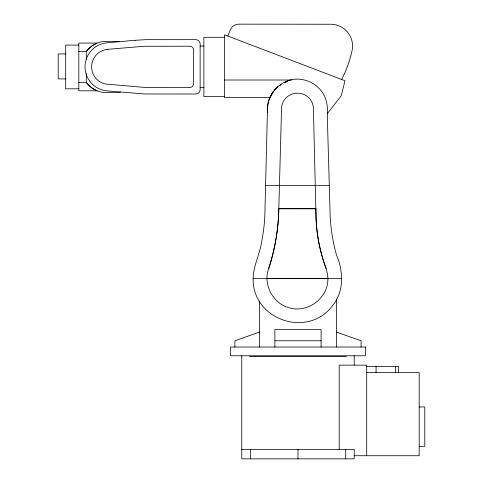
<?xml version="1.0" encoding="UTF-8"?>
<svg xmlns="http://www.w3.org/2000/svg" width="483" height="483" viewBox="0 0 483 483"><rect width="100%" height="100%" fill="white"/><g stroke="black" fill="none" stroke-linecap="round" stroke-linejoin="round"><path stroke-width="0.72" d="M267.021 278.456L327.879 278.359C328.555 297.667 308.069 313.352 289.601 307.882C272.81 303.946 262.661 283.962 268.765 268.3A207.213 206.646 0 0 0 278.667 213.691L281.595 107.069A16.024 16.024 0 0 1 313.37 107.069L315.954 213.709A163.284 162.837 0 0 0 326.049 268.355L327.619 274.392L327.879 278.456M268.765 268.3L268.765 268.397A207.213 206.646 0 0 0 278.824 208.722L315.979 208.728A163.284 162.837 0 0 0 326.049 268.445L326.049 268.355M253.134 278.456C253.358 265.559 260.005 253.986 261.744 241.313C263.857 230.506 264.95 219.499 265.004 208.487L267.497 109.164C267.039 91.679 284.125 76.694 301.398 79.435C309.198 80.492 316.462 84.682 321.273 90.907C328.386 99.613 327.8 111.422 327.468 121.957L329.967 208.487C330.034 224.221 332.25 239.936 336.524 255.078C343.401 271.277 344.319 291.104 332.672 305.455C308.196 338.945 252.162 319.921 253.134 278.456L341.837 278.456M227.891 36.08L230.168 30.109A9.262 9.262 0 0 1 238.831 24.15L329.448 24.253A22.055 22.055 0 0 1 352.566 47.992A111.694 111.694 0 0 1 341.602 79.453M327.214 113.765L341.24 95.737L344.989 80.746L224.504 34.788L224.504 97.572L270.015 97.572L273.523 91.516M274.314 90.508L277.858 86.825A29.36 29.36 0 0 0 274.272 90.472M86.312 59.536L86.312 51.331L91.818 45.957L97.186 43.065L78.814 43.065L78.814 90.828L97.186 90.828L91.818 87.936L86.312 82.563L86.312 73.639M259.57 332.038L234.895 340.781L234.895 347.029M120.49 92.024L117.544 92.561L106.302 92.561A24.989 24.989 0 0 1 86.312 82.563L78.814 82.563M224.504 37.288L203.886 37.288L203.886 96.63L224.504 96.63M78.814 45.082L65.694 45.082L65.694 88.812L78.814 88.812M200.137 46.036L203.886 46.036M78.814 51.367L86.312 51.367M65.694 53.933L58.202 53.933L58.202 78.922L65.694 78.922M224.504 80.003L291.617 80.003M200.137 87.634L203.886 87.634M265.584 185.381L329.303 185.381M278.824 208.722L315.979 208.728M274.875 340.781L321.104 340.781M249.548 356.4L346.432 356.4M366.706 366.398L398.566 366.398L398.566 372.641M366.706 372.641L419.178 372.641L419.178 455.729L354.214 455.729M419.178 406.958L424.799 406.958L424.799 446.316L419.178 446.316M241.766 449.48L354.214 449.48L354.214 458.85L241.766 458.85L241.766 355.778M119.754 41.737L117.544 41.333L106.302 41.333A24.989 24.989 0 0 0 86.312 51.331M336.41 332.038L361.085 340.781L361.085 347.029M395.438 366.398L395.438 372.641M376.076 366.398L376.076 372.641M366.706 455.729L366.706 365.148L339.193 365.148L339.193 449.48M354.214 355.778L354.214 365.148M345.713 449.48L345.713 458.85M336.41 299.496L336.41 347.029M321.104 347.029L321.104 329.539L274.875 329.539L274.875 347.029M297.987 449.48L297.987 458.85M259.57 301.006L259.57 347.029M250.514 449.48L250.514 458.85M267.769 112.605A29.36 29.36 0 0 1 273.475 91.48M280.931 84.525L279.391 85.678A29.36 29.36 0 0 1 280.931 84.525M287.85 81.229L284.879 82.412A29.36 29.36 0 0 1 287.85 81.229M107.842 49.302L105.499 49.652A17.575 17.575 0 0 0 105.499 84.018L144.272 87.393L189.831 87.453A3.749 3.749 0 0 0 193.58 83.704L193.58 49.966A3.749 3.749 0 0 0 189.831 46.217L144.272 46.277L107.842 49.302M135.174 40.288L107.063 42.782A24.144 24.144 0 0 0 107.063 90.889L144.906 93.98L195.766 94.01A4.371 4.371 0 0 0 200.137 89.639L200.137 44.031A4.371 4.371 0 0 0 195.766 39.66L145.794 39.66L135.174 40.288M365.456 347.029L230.524 347.029L230.524 355.778L365.456 355.778L365.456 347.029"/></g></svg>
